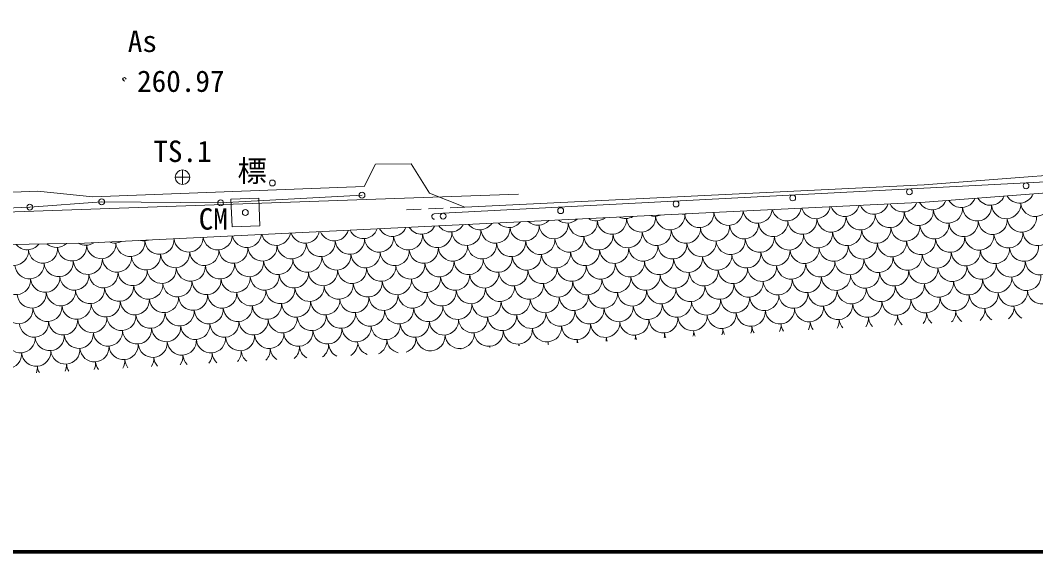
# Model space of a CAD drawing. Units: millimetres, scale not verified. Extents: x 4813 to 205063, y 5162 to 143662.
# Drawn here: x 111196 to 128580, y 5162 to 14251 of the extents above; entities that cross this region are included whole.
import ezdxf
from ezdxf.enums import TextEntityAlignment as Align

# ---------------------------------------------------------------- set-up
doc = ezdxf.new("R2010")
doc.units = ezdxf.units.MM
doc.header["$LTSCALE"] = 250
doc.linetypes.add('USER6', pattern=[1.5, 1, -0.5])
for name, color, linetype, lineweight in [('図枠', 7, 'Continuous', 13), ('基準点', 7, 'Continuous', 13), ('独標2', 7, 'Continuous', 13), ('現況2', 7, 'Continuous', 13), ('結線', 5, 'Continuous', 13)]:
    doc.layers.add(name, color=color, linetype=linetype, lineweight=lineweight)
doc.styles.add('ＭＳ ゴシック', font='')
doc.styles.get('ＭＳ ゴシック').set_extended_font_data('MS Gothic')

msp = doc.modelspace()

# ---------------------------------------------------------------- hatches: boundary and pattern name
at = {"layer": '独標2'}
msp.add_hatch(color=256, dxfattribs=at).paths.add_polyline_path([(112948, 13242.3, 0.41421), (112978, 13212.3, 0.41421)])

# ---------------------------------------------------------------- linework, layer by layer
at = {"layer": '図枠', "lineweight": 70}
msp.add_lwpolyline([(4812.9, 5162), (205062.9, 5162), (205062.9, 143662), (4812.9, 143662)], close=True, dxfattribs=at)
at = {"layer": '基準点'}
for p, q in [((113973, 11442.5), (113973, 11692.5)), ((113848, 11567.5), (114098, 11567.5))]:
    msp.add_line(p, q, dxfattribs=at)
msp.add_circle((113973, 11567.5), 125, dxfattribs=at)
at = {"layer": '独標2'}
msp.add_lwpolyline([(112948, 13242.3, 0.41421), (112978, 13212.3, 0.41421)], format="xyb", close=True, dxfattribs=at)
msp.add_arc((112978, 13242.3), 30, 0, 180, dxfattribs=at)
at = {"layer": '現況2'}
for p, q in [((114626, 11128.8), (117046.5, 11258.9)), ((118201.5, 11294.2), (118807.5, 11055.5)), ((107509.8, 10885.5), (111358.1, 11056)), ((118432.1, 10951.5), (118282.3, 10943.7))]:
    msp.add_line(p, q, dxfattribs=at)
at = {"layer": '現況2', "linetype": 'USER6'}
msp.add_line((118807.5, 11055.5), (117795.4, 11006.1), dxfattribs=at)
at = {"layer": '現況2'}
for points in [[(118432.1, 10951.5), (140395.8, 12093.8), (158345.9, 12957.6), (160341.5, 13103.3), (161253.4, 13767.7)], [(118201.5, 11294.2), (117888.7, 11796.7), (117277.4, 11788.9), (117081, 11406.2), (112435.8, 11233.7)], [(130532.7, 11734.8), (126668.1, 11439), (118807.5, 11055.5)], [(112435.8, 11233.7), (111493.3, 11331), (103616, 11010.5)], [(130555.6, 11435.7), (126686.9, 11139.6), (118822.1, 10755.8)], [(114626, 11128.8), (112589.1, 11146.3), (111358.1, 11056)], [(103457.8, 10278.4), (112294.3, 10438.6), (118822.1, 10755.8)]]:
    msp.add_lwpolyline(points, dxfattribs=at)
msp.add_lwpolyline([(114802.9, 11189.2), (115277.2, 11207.4), (115295.3, 10735.9), (114821, 10717.7)], close=True, dxfattribs=at)
for centre in [(115511.9, 11468.6), (117046.5, 11258.9), (126417.2, 11316.7), (128414.5, 11420.6), (112589.1, 11146.3), (114626, 11128.8), (122422.6, 11109), (124419.9, 11212.8), (111358.1, 11056), (115049.1, 10962.6), (120447.1, 10995.3), (118434.7, 10901.6)]:
    msp.add_circle(centre, 50, dxfattribs=at)
for centre, radius, start, end in [((126310.6, 11222.3), 250, 206.61053, 338.97688), ((126809.2, 11260.5), 250, 210.11762, 337.97102), ((127307.7, 11298.6), 250, 210.77989, 337.97102), ((127806.3, 11336.8), 250, 210.77989, 337.97102), ((128074.6, 11106.6), 250, 184.37545, 4.37545), ((128304.8, 11374.9), 250, 210.77989, 337.97102), ((128573.2, 11144.7), 250, 184.37545, 4.37545), ((122820.8, 10955.3), 250, 184.37545, 1.79852), ((123319.4, 10993.5), 250, 186.9556, 358.63181), ((123817.9, 11031.6), 250, 190.13511, 355.4523), ((124316.5, 11069.8), 250, 193.33755, 352.24986), ((124815, 11107.9), 250, 196.5737, 349.01371), ((125313.6, 11146.1), 250, 199.85538, 345.73203), ((125812.1, 11184.2), 250, 203.19587, 342.39154), ((126080.4, 10954), 250, 184.37545, 4.37545), ((126579, 10992.1), 250, 184.37545, 4.37545), ((127077.5, 11030.3), 250, 184.37545, 4.37545), ((127576.1, 11068.4), 250, 184.37562, 4.37529), ((118290.9, 10895.8), 48.6, 100.11976, 269.0597), ((119561.2, 10956.6), 250, 223.95227, 321.63514), ((120059.8, 10994.8), 250, 228.30198, 317.28543), ((120328.1, 10764.6), 250, 184.37562, 4.37529), ((120558.3, 11032.9), 250, 233.01829, 312.56912), ((120826.7, 10802.7), 250, 184.37545, 4.37545), ((121056.9, 11071.1), 250, 238.25715, 307.33026), ((121325.2, 10840.9), 250, 184.37545, 4.37545), ((121555.4, 11109.2), 250, 244.31221, 301.2752), ((121823.8, 10879), 250, 184.37545, 4.37545), ((122054, 11147.4), 250, 251.88939, 293.69801), ((122322.3, 10917.2), 250, 184.37562, 4.37529), ((122552.5, 11185.5), 250, 264.43767, 281.14974), ((123587.7, 10763.3), 250, 184.37562, 4.37529), ((124086.3, 10801.4), 250, 184.37545, 4.37545), ((124584.8, 10839.6), 250, 184.37545, 4.37545), ((125083.4, 10877.7), 250, 184.37545, 4.37545), ((125581.9, 10915.9), 250, 184.37562, 4.37529), ((126847.3, 10761.9), 250, 184.37562, 4.37529), ((127345.9, 10800.1), 250, 184.37545, 4.37545), ((127844.4, 10838.2), 250, 184.37545, 4.37545), ((128343, 10876.4), 250, 184.37545, 4.37545), ((115572.9, 10651.5), 250, 195.12531, 350.43813), ((116071.4, 10689.6), 250, 198.41019, 347.15325), ((116570, 10727.8), 250, 201.74869, 343.81475), ((117068.5, 10765.9), 250, 205.15553, 340.40791), ((117567.1, 10804.1), 250, 208.648, 336.91544), ((118065.6, 10842.2), 250, 212.24706, 333.31638), ((118334, 10612), 250, 184.37562, 4.37529), ((118564.2, 10880.4), 250, 215.97887, 329.58457), ((118832.5, 10650.2), 250, 184.37545, 4.37545), ((119062.7, 10918.5), 250, 219.87436, 325.71305), ((119331, 10688.3), 250, 184.37545, 4.37545), ((119829.6, 10726.4), 250, 184.37545, 4.37545), ((121593.6, 10610.7), 250, 184.37562, 4.37529), ((122092.1, 10648.8), 250, 184.37545, 4.37545), ((122590.6, 10687), 250, 184.37545, 4.37545), ((123089.2, 10725.1), 250, 184.37545, 4.37545), ((124853.2, 10609.4), 250, 184.37545, 4.37545), ((125351.7, 10647.5), 250, 184.37562, 4.37529), ((125850.3, 10685.7), 250, 184.37545, 4.37545), ((126348.8, 10723.8), 250, 184.37545, 4.37545), ((128112.8, 10608), 250, 184.37545, 4.37545), ((128611.3, 10646.2), 250, 184.37562, 4.37529), ((111814.8, 10614.7), 250, 228.65225, 313.42586), ((112313.3, 10652.8), 250, 239.79958, 304.37082), ((112581.6, 10422.6), 250, 184.37545, 4.37545), ((112811.8, 10690.9), 250, 247.9372, 297.62624), ((113080.2, 10460.7), 250, 184.37562, 4.37529), ((113310.4, 10729.1), 250, 257.16327, 288.40017), ((113578.7, 10498.9), 250, 184.37545, 3.28163), ((114077.3, 10537), 250, 185.46986, 0.09358), ((114575.8, 10575.2), 250, 188.66628, 356.89717), ((115074.4, 10613.3), 250, 191.8812, 353.68224), ((115841.2, 10421.3), 250, 184.37545, 4.37545), ((116339.8, 10459.4), 250, 184.37562, 4.37529), ((116838.3, 10497.6), 250, 184.37545, 4.37545), ((117336.9, 10535.7), 250, 184.37545, 4.37545), ((117835.4, 10573.9), 250, 184.37545, 4.37545), ((119100.8, 10420), 250, 184.37545, 4.37545), ((119599.4, 10458.1), 250, 184.37562, 4.37529), ((120097.9, 10496.2), 250, 184.37545, 4.37545), ((120596.5, 10534.4), 250, 184.37545, 4.37545), ((121095, 10572.5), 250, 184.37545, 4.37545), ((122360.5, 10418.6), 250, 184.37545, 4.37545), ((122859, 10456.8), 250, 184.37545, 4.37545), ((123357.5, 10494.9), 250, 184.37562, 4.37529), ((123856.1, 10533.1), 250, 184.37545, 4.37545), ((124354.6, 10571.2), 250, 184.37545, 4.37545), ((125620.1, 10417.3), 250, 184.37545, 4.37545), ((126118.6, 10455.5), 250, 184.37545, 4.37545), ((126617.1, 10493.6), 250, 184.37562, 4.37529), ((127115.7, 10531.7), 250, 184.37545, 4.37545), ((127614.2, 10569.9), 250, 184.37545, 4.37545), ((111086, 10308.2), 250, 184.37562, 4.37529), ((111316.2, 10576.5), 250, 219.51706, 322.56105), ((111584.6, 10346.3), 250, 184.37545, 4.37545), ((112083.1, 10384.5), 250, 184.37545, 4.37545), ((113847.1, 10268.7), 250, 184.37545, 4.37545), ((114345.6, 10306.8), 250, 184.37562, 4.37529), ((114844.2, 10345), 250, 184.37545, 4.37545), ((115342.7, 10383.1), 250, 184.37545, 4.37545), ((117106.7, 10267.4), 250, 184.37545, 4.37545), ((117605.2, 10305.5), 250, 184.37545, 4.37545), ((118103.8, 10343.7), 250, 184.37562, 4.37529), ((118602.3, 10381.8), 250, 184.37545, 4.37545), ((120366.3, 10266.1), 250, 184.37545, 4.37545), ((120864.8, 10304.2), 250, 184.37545, 4.37545), ((121363.4, 10342.3), 250, 184.37562, 4.37529), ((121861.9, 10380.5), 250, 184.37545, 4.37545), ((123625.9, 10264.7), 250, 184.37545, 4.37545), ((124124.4, 10302.9), 250, 184.37545, 4.37545), ((124623, 10341), 250, 184.37562, 4.37529), ((125121.5, 10379.2), 250, 184.37545, 4.37545), ((126885.5, 10263.4), 250, 184.37545, 4.37545), ((127384, 10301.6), 250, 184.37545, 4.37545), ((127882.6, 10339.7), 250, 184.37562, 4.37529), ((128381.1, 10377.8), 250, 184.37545, 4.37545), ((111354.4, 10078), 250, 184.37545, 4.37545), ((111852.9, 10116.1), 250, 184.37545, 4.37545), ((112351.4, 10154.3), 250, 184.37545, 4.37545), ((112850, 10192.4), 250, 184.37562, 4.37529), ((113348.5, 10230.6), 250, 184.37545, 4.37545), ((114614, 10076.6), 250, 184.37545, 4.37545), ((115112.5, 10114.8), 250, 184.37545, 4.37545), ((115611.1, 10152.9), 250, 184.37545, 4.37545), ((116109.6, 10191.1), 250, 184.37562, 4.37529), ((116608.1, 10229.2), 250, 184.37545, 4.37545), ((117873.6, 10075.3), 250, 184.37545, 4.37545), ((118372.1, 10113.5), 250, 184.37545, 4.37545), ((118870.7, 10151.6), 250, 184.37545, 4.37545), ((119369.2, 10189.8), 250, 184.37562, 4.37529), ((119867.7, 10227.9), 250, 184.37545, 4.37545), ((121133.2, 10074), 250, 184.37545, 4.37545), ((121631.7, 10112.1), 250, 184.37545, 4.37545), ((122130.3, 10150.3), 250, 184.37545, 4.37545), ((122628.8, 10188.4), 250, 184.37562, 4.37529), ((123127.3, 10226.6), 250, 184.37545, 4.37545), ((124392.8, 10072.7), 250, 184.37562, 4.37529), ((124891.3, 10110.8), 250, 184.37545, 4.37545), ((125389.9, 10149), 250, 184.37545, 4.37545), ((125888.4, 10187.1), 250, 184.37562, 4.37529), ((126386.9, 10225.3), 250, 184.37545, 4.37545), ((127652.4, 10071.4), 250, 184.37562, 4.37529), ((128150.9, 10109.5), 250, 184.37545, 4.37545), ((128649.5, 10147.6), 250, 184.37545, 4.37545), ((112619.8, 9924.1), 250, 184.37545, 4.37545), ((113118.3, 9962.2), 250, 184.37545, 4.37545), ((113616.9, 10000.4), 250, 184.37545, 4.37545), ((114115.4, 10038.5), 250, 184.37562, 4.37529), ((115879.4, 9922.7), 250, 184.37545, 4.37545), ((116377.9, 9960.9), 250, 184.37545, 4.37545), ((116876.5, 9999), 250, 184.37545, 4.37545), ((117375, 10037.2), 250, 184.37562, 4.37529), ((119139, 9921.4), 250, 184.37562, 4.37529), ((119637.5, 9959.6), 250, 184.37545, 4.37545), ((120136.1, 9997.7), 250, 184.37545, 4.37545), ((120634.6, 10035.9), 250, 184.37562, 4.37529), ((122398.6, 9920.1), 250, 184.37562, 4.37529), ((122897.1, 9958.2), 250, 184.37545, 4.37545), ((123395.7, 9996.4), 250, 184.37545, 4.37545), ((123894.2, 10034.5), 250, 184.37545, 4.37545), ((125658.2, 9918.8), 250, 184.37562, 4.37529), ((126156.7, 9956.9), 250, 184.37545, 4.37545), ((126655.3, 9995.1), 250, 184.37545, 4.37545), ((127153.8, 10033.2), 250, 184.37545, 4.37545), ((111124.2, 9809.6), 250, 184.37545, 4.37545), ((111622.7, 9847.8), 250, 184.37545, 4.37545), ((112121.3, 9885.9), 250, 184.37562, 4.37529), ((113386.7, 9732), 250, 184.37545, 4.37545), ((113885.2, 9770.2), 250, 184.37562, 4.37529), ((114383.8, 9808.3), 250, 184.37545, 4.37545), ((114882.3, 9846.4), 250, 184.37545, 4.37545), ((115380.9, 9884.6), 250, 184.37562, 4.37529), ((116646.3, 9730.7), 250, 184.37545, 4.37545), ((117144.8, 9768.8), 250, 184.37562, 4.37529), ((117643.4, 9807), 250, 184.37545, 4.37545), ((118141.9, 9845.1), 250, 184.37545, 4.37545), ((118640.5, 9883.3), 250, 184.37545, 4.37545), ((119905.9, 9729.4), 250, 184.37545, 4.37545), ((120404.4, 9767.5), 250, 184.37562, 4.37529), ((120903, 9805.7), 250, 184.37545, 4.37545), ((121401.5, 9843.8), 250, 184.37545, 4.37545), ((121900.1, 9881.9), 250, 184.37545, 4.37545), ((123165.5, 9728), 250, 184.37545, 4.37545), ((123664, 9766.2), 250, 184.37562, 4.37529), ((124162.6, 9804.3), 250, 184.37545, 4.37545), ((124661.1, 9842.5), 250, 184.37545, 4.37545), ((125159.7, 9880.6), 250, 184.37545, 4.37545), ((126425.1, 9726.7), 250, 184.37545, 4.37545), ((126923.6, 9764.9), 250, 184.37562, 4.37529), ((127422.2, 9803), 250, 184.37545, 4.37545), ((127920.7, 9841.2), 250, 184.37545, 4.37545), ((128419.3, 9879.3), 250, 184.37545, 4.37545), ((111392.5, 9579.4), 250, 184.37545, 4.37545), ((111891.1, 9617.6), 250, 184.37562, 4.37529), ((112389.6, 9655.7), 250, 184.37545, 4.37545), ((112888.1, 9693.9), 250, 184.37545, 4.37545), ((114652.1, 9578.1), 250, 184.37545, 4.37545), ((115150.7, 9616.2), 250, 184.37562, 4.37529), ((115649.2, 9654.4), 250, 184.37545, 4.37545), ((116147.7, 9692.5), 250, 184.37545, 4.37545), ((117911.7, 9576.8), 250, 184.37545, 4.37545), ((118410.3, 9614.9), 250, 184.37562, 4.37529), ((118908.8, 9653.1), 250, 184.37545, 4.37545), ((119407.3, 9691.2), 250, 184.37545, 4.37545), ((121171.3, 9575.5), 250, 184.37545, 4.37545), ((121669.9, 9613.6), 250, 184.37562, 4.37529), ((122168.4, 9651.7), 250, 184.37545, 4.37545), ((122666.9, 9689.9), 250, 184.37545, 4.37545), ((124430.9, 9574.1), 250, 184.37545, 4.37545), ((124929.5, 9612.3), 250, 184.37545, 4.37545), ((125428, 9650.4), 250, 184.37562, 4.37529), ((125926.5, 9688.6), 250, 184.37545, 4.37545), ((127690.5, 9572.8), 250, 184.37545, 4.37545), ((128189.1, 9611), 250, 184.37545, 4.37545), ((128687.6, 9649.1), 250, 184.37562, 4.37529), ((112159.4, 9387.4), 250, 184.37545, 4.37545), ((112657.9, 9425.5), 250, 184.37545, 4.37545), ((113156.5, 9463.7), 250, 184.37562, 4.37529), ((113655, 9501.8), 250, 184.37545, 4.37545), ((114153.6, 9540), 250, 184.37545, 4.37545), ((115419, 9386), 250, 184.37545, 4.37545), ((115917.5, 9424.2), 250, 184.37545, 4.37545), ((116416.1, 9462.3), 250, 184.37562, 4.37529), ((116914.6, 9500.5), 250, 184.37545, 4.37545), ((117413.2, 9538.6), 250, 184.37545, 4.37545), ((118678.6, 9384.7), 250, 184.37545, 4.37545), ((119177.1, 9422.9), 250, 184.37545, 4.37545), ((119675.7, 9461), 250, 184.37545, 4.37545), ((120174.2, 9499.2), 250, 184.37562, 4.37529), ((120672.8, 9537.3), 250, 184.37545, 4.37545), ((121938.2, 9383.4), 250, 184.37545, 4.37545), ((122436.7, 9421.5), 250, 184.37545, 4.37545), ((122935.3, 9459.7), 250, 184.37545, 4.37545), ((123433.8, 9497.8), 250, 184.37562, 4.37529), ((123932.4, 9536), 250, 184.37545, 4.37545), ((125197.8, 9382.1), 250, 184.37545, 4.37545), ((125696.3, 9420.2), 250, 184.37545, 4.37545), ((126194.9, 9458.4), 250, 184.37545, 4.37545), ((126693.4, 9496.5), 250, 184.37562, 4.37529), ((127192, 9534.7), 250, 184.37545, 4.37545), ((111162.3, 9311.1), 250, 184.37562, 4.37529), ((111660.9, 9349.2), 250, 184.37545, 4.37545), ((112926.3, 9195.3), 250, 184.37562, 4.37529), ((113424.8, 9233.5), 250, 184.37545, 4.37545), ((113923.4, 9271.6), 250, 184.37545, 4.37545), ((114421.9, 9309.8), 250, 184.37562, 4.37529), ((114920.5, 9347.9), 250, 184.37545, 4.37545), ((116684.4, 9232.1), 250, 184.37545, 4.37545), ((117183, 9270.3), 250, 184.37545, 4.37545), ((117681.5, 9308.4), 250, 184.37545, 4.37545), ((118180.1, 9346.6), 250, 184.37562, 4.37529), ((119944, 9230.8), 250, 184.37545, 4.37545), ((120442.6, 9269), 250, 184.37545, 4.37545), ((120941.1, 9307.1), 250, 184.37545, 4.37545), ((121439.7, 9345.3), 250, 184.37562, 4.37529), ((123203.6, 9229.5), 250, 184.37545, 4.37545), ((123702.2, 9267.6), 250, 184.37545, 4.37545), ((124200.7, 9305.8), 250, 184.37545, 4.37545), ((124699.3, 9343.9), 250, 184.37562, 4.37529), ((126463.2, 9228.2), 250, 319.1477, 4.37545), ((126961.8, 9266.3), 250, 184.37545, 230.63988), ((126961.8, 9266.3), 250, 315.71747, 4.37545), ((127460.3, 9304.5), 250, 184.37545, 234.31054), ((127460.3, 9304.5), 250, 312.04681, 4.37545), ((127958.9, 9342.6), 250, 184.37545, 238.3), ((127958.9, 9342.6), 250, 308.05735, 4.37545), ((128457.4, 9380.8), 250, 184.37545, 242.73609), ((111430.7, 9080.9), 250, 184.37545, 4.37545), ((111929.2, 9119), 250, 184.37545, 4.37545), ((112427.7, 9157.2), 250, 184.37545, 4.37545), ((114191.7, 9041.4), 250, 184.37562, 4.37529), ((114690.3, 9079.6), 250, 184.37545, 4.37545), ((115188.8, 9117.7), 250, 184.37545, 4.37545), ((115687.3, 9155.9), 250, 184.37545, 4.37545), ((116185.9, 9194), 250, 184.37562, 4.37529), ((117451.3, 9040.1), 250, 184.37562, 4.37529), ((117949.9, 9078.2), 250, 184.37545, 4.37545), ((118448.4, 9116.4), 250, 184.37545, 4.37545), ((118946.9, 9154.5), 250, 184.37545, 4.37545), ((119445.5, 9192.7), 250, 184.37562, 4.37529), ((120710.9, 9038.8), 250, 184.37562, 4.37529), ((121209.5, 9076.9), 250, 184.37545, 4.37545), ((121708, 9115.1), 250, 184.37545, 4.37545), ((122206.5, 9153.2), 250, 184.37545, 4.37545), ((122705.1, 9191.4), 250, 184.37562, 4.37529), ((123970.5, 9037.4), 250, 334.08857, 4.37545), ((124469.1, 9075.6), 250, 184.37545, 215.0462), ((124469.1, 9075.6), 250, 331.31115, 4.37545), ((124967.6, 9113.7), 250, 184.37545, 217.91004), ((124967.6, 9113.7), 250, 328.4473, 4.37545), ((125466.1, 9151.9), 250, 184.37545, 220.87687), ((125466.1, 9151.9), 250, 325.48048, 4.37545), ((125964.7, 9190), 250, 184.37545, 223.96763), ((125964.7, 9190), 250, 322.38972, 4.37545), ((126463.2, 9228.2), 250, 184.37545, 227.20965), ((111699, 8850.7), 250, 184.37545, 4.37545), ((112197.5, 8888.8), 250, 184.37562, 4.37529), ((112696.1, 8927), 250, 184.37545, 4.37545), ((113194.6, 8965.1), 250, 184.37545, 4.37545), ((113693.2, 9003.3), 250, 184.37545, 4.37545), ((114958.6, 8849.4), 250, 184.37545, 4.37545), ((115457.1, 8887.5), 250, 184.37545, 4.37545), ((115955.7, 8925.7), 250, 184.37545, 4.37545), ((116454.2, 8963.8), 250, 184.37545, 4.37545), ((116952.8, 9001.9), 250, 184.37545, 4.37545), ((118218.2, 8848), 250, 184.37545, 4.37545), ((118716.7, 8886.2), 250, 184.37545, 4.37545), ((119215.3, 8924.3), 250, 184.37562, 4.37529), ((119713.8, 8962.5), 250, 184.37545, 4.37545), ((120212.4, 9000.6), 250, 184.37545, 4.37545), ((121477.8, 8846.7), 250, 347.07825, 4.37545), ((121976.3, 8884.9), 250, 184.37545, 201.78684), ((121976.3, 8884.9), 250, 344.57051, 4.37545), ((122474.9, 8923), 250, 184.37545, 204.33212), ((122474.9, 8923), 250, 342.02523, 4.37545), ((122973.4, 8961.2), 250, 184.37545, 206.92196), ((122973.4, 8961.2), 250, 339.43539, 4.37545), ((123472, 8999.3), 250, 184.37545, 209.56439), ((123472, 8999.3), 250, 336.79295, 4.37545), ((123970.5, 9037.4), 250, 184.37545, 212.26878), ((111200.5, 8812.5), 250, 184.37545, 4.37545), ((112964.4, 8696.8), 250, 184.37545, 4.37545), ((113463, 8734.9), 250, 184.37545, 4.37545), ((113961.5, 8773.1), 250, 184.37562, 4.37529), ((114460.1, 8811.2), 250, 184.37545, 4.37545), ((116224, 8695.5), 250, 306.19745, 4.37545), ((116722.6, 8733.6), 250, 184.37545, 244.85297), ((116722.6, 8733.6), 250, 301.50438, 4.37545), ((117221.1, 8771.7), 250, 184.37545, 250.40441), ((117221.1, 8771.7), 250, 295.95294, 4.37545), ((117719.7, 8809.9), 250, 184.37545, 257.71714), ((117719.7, 8809.9), 250, 288.64021, 4.37545), ((119982.2, 8732.3), 250, 184.37545, 191.92176), ((119483.6, 8694.1), 250, 356.85, 4.37545), ((119982.2, 8732.3), 250, 354.43558, 4.37545), ((120480.7, 8770.4), 250, 184.37545, 194.35195), ((120480.7, 8770.4), 250, 352.0054, 4.37545), ((120979.3, 8808.6), 250, 184.37545, 196.80268), ((120979.3, 8808.6), 250, 349.55467, 4.37545), ((121477.8, 8846.7), 250, 184.37545, 199.2791), ((110970.3, 8544.2), 250, 184.37545, 4.37545), ((111468.8, 8582.3), 250, 184.37545, 4.37545), ((111967.3, 8620.5), 250, 184.37562, 4.37529), ((112465.9, 8658.6), 250, 184.37545, 4.37545), ((113731.3, 8504.7), 250, 324.15589, 4.37545), ((114229.9, 8542.9), 250, 184.37545, 225.35403), ((114229.9, 8542.9), 250, 321.00332, 4.37545), ((114728.4, 8581), 250, 184.37545, 228.67246), ((114728.4, 8581), 250, 317.68489, 4.37545), ((115226.9, 8619.2), 250, 184.37545, 232.19941), ((115226.9, 8619.2), 250, 314.15794, 4.37545), ((115725.5, 8657.3), 250, 184.37545, 235.99664), ((115725.5, 8657.3), 250, 310.3607, 4.37545), ((116224, 8695.5), 250, 184.37545, 240.15989), ((118486.5, 8617.8), 250, 184.37545, 184.70788), ((117988, 8579.7), 250, 4.04307, 4.37546), ((118985.1, 8656), 250, 184.37545, 187.10416), ((118486.5, 8617.8), 250, 1.64946, 4.37545), ((119483.6, 8694.1), 250, 184.37545, 189.50734), ((118985.1, 8656), 250, 359.25318, 4.37545), ((111737.1, 8352.1), 250, 335.62759, 4.37545), ((112235.7, 8390.3), 250, 184.37545, 213.46435), ((112235.7, 8390.3), 250, 332.893, 4.37545), ((112734.2, 8428.4), 250, 184.37545, 216.27746), ((112734.2, 8428.4), 250, 330.07988, 4.37545), ((113232.8, 8466.6), 250, 184.37545, 219.18374), ((113232.8, 8466.6), 250, 327.17361, 4.37545), ((113731.3, 8504.7), 250, 184.37545, 222.20145), ((111238.6, 8314), 250, 338.29567, 4.37545), ((111737.1, 8352.1), 250, 184.37545, 210.72975)]:
    msp.add_arc(centre, radius, start, end, dxfattribs=at)
at = {"layer": '結線'}
msp.add_lwpolyline([(119725.1, 11275.4), (68457.6, 9482.7), (49194.2, 9136.6), (36055.2, 9327.6)], dxfattribs=at)

# ---------------------------------------------------------------- texts
at = {"layer": '基準点', "style": 'ＭＳ ゴシック'}
msp.add_text('TS.1', height=366.6, dxfattribs=at).set_placement((113973, 11717.5), align=Align.BOTTOM_CENTER)
at = {"layer": '独標2', "style": 'ＭＳ ゴシック'}
msp.add_text('260.97', height=366.6, dxfattribs=at).set_placement((113943.9, 13210.3), align=Align.MIDDLE_CENTER)
at = {"layer": '現況2', "style": 'ＭＳ ゴシック'}
for s, p in [('As', (113036.5, 13599.7)), ('標', (114914.7, 11381.4)), ('CM', (114250.4, 10561))]:
    msp.add_text(s, height=366.6, dxfattribs=at).set_placement(p, align=Align.BOTTOM_LEFT)

doc.saveas('drawing.dxf')
